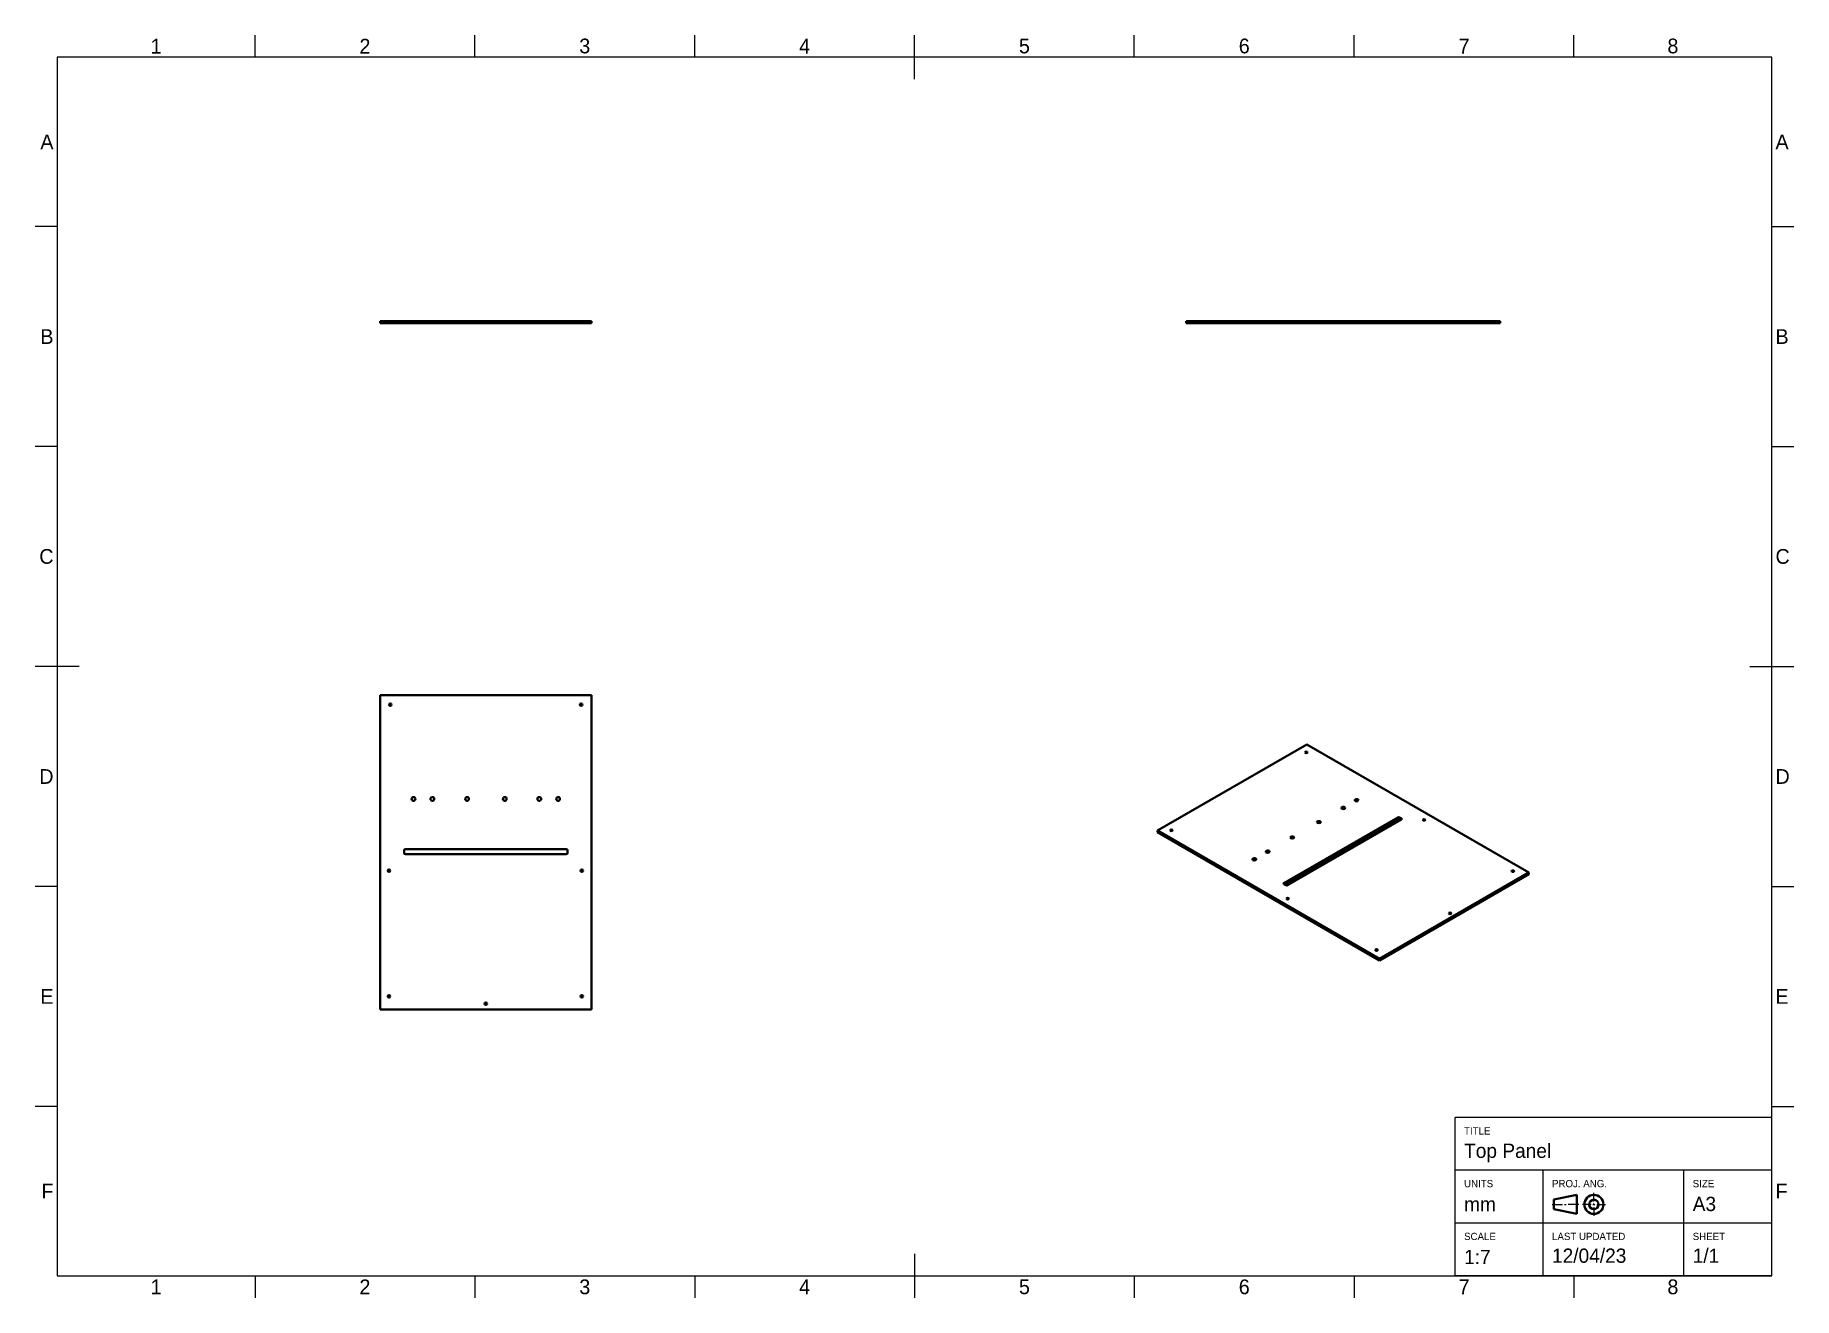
# Model space of a CAD drawing. Header units: millimetres. Extents: x 15 to 415, y 5 to 292.
import ezdxf

# ---------------------------------------------------------------- set-up
doc = ezdxf.new("R2010")
doc.units = ezdxf.units.MM
doc.layers.add('Border', color=7, linetype='Continuous')
doc.layers.add('Geometries', color=7, linetype='Continuous')
doc.styles.add('Shapr0', font='txt', dxfattribs={"height": 3.3495})
doc.styles.add('Shapr10', font='txt', dxfattribs={"height": 3.3495})
doc.styles.add('Shapr11', font='txt', dxfattribs={"height": 3.3495})
doc.styles.add('Shapr12', font='txt', dxfattribs={"height": 3.3495})
doc.styles.add('Shapr13', font='txt', dxfattribs={"height": 3.3495})
doc.styles.add('Shapr14', font='txt', dxfattribs={"height": 3.3495})
doc.styles.add('Shapr2', font='txt', dxfattribs={"height": 3.3495})
doc.styles.add('Shapr3', font='txt', dxfattribs={"height": 3.3495})
doc.styles.add('Shapr4', font='txt', dxfattribs={"height": 3.3495})
doc.styles.add('Shapr5', font='txt', dxfattribs={"height": 3.3495})
doc.styles.add('Shapr6', font='txt', dxfattribs={"height": 3.3495})
doc.styles.add('Shapr7', font='txt', dxfattribs={"height": 3.3495})
doc.styles.add('Shapr8', font='txt', dxfattribs={"height": 3.3495})
doc.styles.add('Shapr9', font='txt', dxfattribs={"height": 3.3495})

# ---------------------------------------------------------------- blocks, each defined once
blk = doc.blocks.new('*U2')
at = {"layer": 'Border', "linetype": 'Continuous', "lineweight": 15}
for p, q in [((410, 46), (338, 46)), ((338, 10), (338, 46)), ((410, 10), (410, 46)), ((410, 34), (338, 34)), ((358, 10), (358, 34)), ((390, 10), (390, 34)), ((369.53, 26.88), (369.53, 28.83)), ((360, 26.23), (362.38, 26.23)), ((362.82, 26.23), (363.25, 26.23)), ((366.07, 26.23), (363.68, 26.23)), ((368.88, 26.23), (366.93, 26.23)), ((369.32, 26.23), (369.75, 26.23)), ((369.53, 26.02), (369.53, 26.45)), ((369.53, 25.58), (369.53, 23.63)), ((370.18, 26.23), (372.13, 26.23)), ((410, 22), (338, 22)), ((410, 10), (338, 10))]:
    blk.add_line(p, q, dxfattribs=at)
at = {"layer": 'Border', "linetype": 'Continuous', "lineweight": 40}
for p, q in [((360.43, 27.32), (365.63, 28.4)), ((365.63, 28.4), (365.63, 24.07)), ((360.43, 27.32), (360.43, 25.15)), ((360.43, 25.15), (365.63, 24.07))]:
    blk.add_line(p, q, dxfattribs=at)
for radius in [2.17, 1.08]:
    blk.add_circle((369.53, 26.23), radius, dxfattribs=at)

msp = doc.modelspace()

# ---------------------------------------------------------------- linework, layer by layer
at = {"layer": 'Border', "linetype": 'Continuous', "lineweight": 15}
for p, q in [((65, 287), (65, 292)), ((115, 287), (115, 292)), ((165, 287), (165, 292)), ((215, 282), (215, 292)), ((265, 287), (265, 292)), ((315, 287), (315, 292)), ((365, 287), (365, 292)), ((410, 287), (20, 287)), ((20, 287), (20, 10)), ((410, 10), (410, 287)), ((20, 248.5), (15, 248.5)), ((410, 248.5), (415, 248.5)), ((20, 198.5), (15, 198.5)), ((410, 198.5), (415, 198.5)), ((25, 148.5), (15, 148.5)), ((405, 148.5), (415, 148.5)), ((20, 98.5), (15, 98.5)), ((410, 98.5), (415, 98.5)), ((20, 48.5), (15, 48.5)), ((410, 48.5), (415, 48.5)), ((215, 15), (215, 5)), ((20, 10), (410, 10)), ((65, 10), (65, 5)), ((115, 10), (115, 5)), ((165, 10), (165, 5)), ((265, 10), (265, 5)), ((315, 10), (315, 5)), ((365, 10), (365, 5))]:
    msp.add_line(p, q, dxfattribs=at)
at = {"layer": 'Geometries', "linetype": 'Continuous', "lineweight": 40}
for p, q in [((93.5, 226.96), (93.5, 226.54)), ((93.5, 226.96), (141.5, 226.96)), ((93.5, 226.54), (141.5, 226.54)), ((141.5, 226.54), (141.5, 226.96)), ((276.79, 226.96), (276.79, 226.54)), ((276.79, 226.96), (348.21, 226.96)), ((348.21, 226.54), (276.79, 226.54)), ((348.21, 226.96), (348.21, 226.54)), ((141.5, 141.96), (93.5, 141.96)), ((93.5, 141.96), (93.5, 70.54)), ((141.5, 70.54), (141.5, 141.96)), ((304.22, 130.8), (270.28, 111.21)), ((354.72, 101.64), (304.22, 130.8)), ((324.91, 114.2), (299.03, 99.26)), ((299.14, 98.97), (324.91, 113.85)), ((325.64, 113.66), (299.86, 98.78)), ((324.91, 114.2), (324.91, 113.85)), ((325.32, 113.85), (325.32, 114.2)), ((325.32, 114.2), (325.74, 113.95)), ((325.32, 113.85), (325.64, 113.66)), ((325.74, 113.72), (325.64, 113.66)), ((325.74, 113.72), (325.74, 113.95)), ((270.28, 111.21), (320.78, 82.05)), ((270.28, 111.21), (270.28, 110.86)), ((320.78, 81.7), (270.28, 110.86)), ((98.91, 106.71), (98.91, 106.11)), ((135.8, 106.99), (99.2, 106.99)), ((135.8, 105.82), (99.2, 105.82)), ((136.09, 106.71), (136.09, 106.11)), ((320.78, 82.05), (354.72, 101.64)), ((320.78, 81.7), (354.72, 101.29)), ((354.72, 101.29), (354.72, 101.64)), ((299.03, 99.02), (299.03, 99.26)), ((299.03, 99.02), (299.14, 98.97)), ((299.14, 98.97), (299.46, 98.78)), ((320.78, 82.05), (320.78, 81.7)), ((93.5, 70.54), (141.5, 70.54))]:
    msp.add_line(p, q, dxfattribs=at)
for centre, radius in [((95.78, 139.81), 0.286), ((139.18, 139.82), 0.286), ((101.06, 118.39), 0.429), ((105.34, 118.39), 0.429), ((113.24, 118.39), 0.429), ((121.81, 118.39), 0.429), ((129.66, 118.39), 0.429), ((133.94, 118.39), 0.429), ((95.48, 102.1), 0.286), ((139.34, 102.1), 0.286), ((95.48, 73.52), 0.286), ((117.5, 71.86), 0.286), ((139.34, 73.52), 0.286)]:
    msp.add_circle(centre, radius, dxfattribs=at)
for centre, start, end in [((99.2, 106.71), 90, 180), ((99.2, 106.11), 180, 270), ((135.8, 106.71), 0, 90), ((135.8, 106.11), 270, 0)]:
    msp.add_arc(centre, 0.286, start, end, dxfattribs=at)
for centre in [(304.1, 128.98), (330.88, 113.64), (273.41, 111.26), (351.08, 101.98), (299.87, 95.74), (336.82, 92.38), (320.07, 84.07)]:
    msp.add_ellipse(centre, major_axis=(-0.286, 0), ratio=0.57735, dxfattribs=at)
for centre, major_axis, start_param, end_param in [((312.51, 116.35), (0.429, 0), 6.283185, 10.210176), ((312.51, 116), (-0.429, 0), 3.926991, 5.497787), ((312.51, 116.35), (0.429, 0), 3.926991, 5.497787), ((312.51, 116.35), (0.429, 0), 5.497787, 6.283185), ((315.54, 118.1), (0.429, 0), 0, 3.926991), ((315.54, 117.75), (-0.429, 0), 3.926991, 5.497787), ((315.54, 118.1), (0.429, 0), 3.926991, 5.497787), ((315.54, 118.1), (0.429, 0), 5.497787, 6.283185), ((306.96, 113.14), (-0.429, 0), 2.356194, 6.283185), ((306.96, 113.14), (-0.429, 0), 0, 0.785398), ((306.96, 112.79), (-0.429, 0), 3.926991, 5.497787), ((306.96, 113.14), (-0.429, 0), 0.785398, 2.356194), ((325.12, 114.08), (-0.286, 0), 3.926991, 5.497787), ((325.12, 113.73), (0.286, 0), 0.785398, 2.356194), ((325.54, 113.84), (0.286, 0), 5.497787, 7.068583), ((300.9, 109.64), (-0.429, 0), 2.356194, 6.283185), ((300.9, 109.64), (-0.429, 0), 0, 0.785398), ((300.9, 109.29), (-0.429, 0), 3.926991, 5.497787), ((300.9, 109.64), (-0.429, 0), 0.785398, 2.356194), ((292.29, 104.67), (0.429, 0), 6.283185, 10.210176), ((292.29, 104.32), (-0.429, 0), 3.926991, 5.497787), ((292.29, 104.67), (0.429, 0), 3.926991, 5.497787), ((292.29, 104.67), (0.429, 0), 5.497787, 6.283185), ((295.32, 106.42), (0.429, 0), 6.283185, 10.210176), ((295.32, 106.07), (-0.429, 0), 3.926991, 5.497787), ((295.32, 106.42), (0.429, 0), 3.926991, 5.497787), ((295.32, 106.42), (0.429, 0), 5.497787, 6.283185), ((299.24, 99.14), (-0.286, 0), 5.497787, 7.068583), ((299.66, 98.9), (0.286, 0), 3.926991, 5.497787)]:
    msp.add_ellipse(centre, major_axis=major_axis, ratio=0.57735, start_param=start_param, end_param=end_param, dxfattribs=at)

# ---------------------------------------------------------------- block references
msp.add_blockref('*U2', (0, 0))

# ---------------------------------------------------------------- texts
at = {"layer": 'Border', "linetype": 'Continuous', "lineweight": 15, "char_height": 3.35, "width": 3.3495, "style": 'Shapr0'}
for s, insert, attachment_point in [('1', (42.5, 287.83), 8), ('2', (90, 287.83), 8), ('3', (140, 287.83), 8), ('4', (190, 287.83), 8), ('5', (240, 287.83), 8), ('6', (290, 287.83), 8), ('7', (340, 287.83), 8), ('8', (387.5, 287.83), 8), ('A', (19.17, 267.75), 6), ('A', (410.83, 267.75), 4), ('B', (19.17, 223.5), 6), ('B', (410.83, 223.5), 4), ('C', (19.17, 173.5), 6), ('C', (410.83, 173.5), 4), ('D', (19.17, 123.5), 6), ('D', (410.83, 123.5), 4), ('E', (19.17, 73.5), 6), ('E', (410.83, 73.5), 4), ('F', (19.17, 29.25), 6), ('F', (410.83, 29.25), 4), ('1', (42.5, 9.17), 2), ('2', (90, 9.17), 2), ('3', (140, 9.17), 2), ('4', (190, 9.17), 2), ('5', (240, 9.17), 2), ('6', (290, 9.17), 2), ('7', (340, 9.17), 2), ('8', (387.5, 9.17), 2)]:
    msp.add_mtext(s, dxfattribs=dict(at, insert=insert, attachment_point=attachment_point))
at = {"layer": 'Border', "linetype": 'Continuous', "lineweight": 15, "attachment_point": 1}
for s, insert, char_height, style in [('TITLE', (340, 43.75), 1.65, 'Shapr2'), ('Top Panel', (340, 40.05), 3.25, 'Shapr3'), ('UNITS', (340, 31.78), 1.65, 'Shapr4'), ('PROJ. ANG.', (360, 31.78), 1.65, 'Shapr7'), ('A3', (392, 27.96), 3.25, 'Shapr9'), ('SIZE', (392, 31.78), 1.65, 'Shapr8'), ('mm', (340, 27.9), 3.25, 'Shapr5'), ('SCALE', (340, 19.78), 1.65, 'Shapr6'), ('LAST UPDATED', (360, 19.78), 1.65, 'Shapr11'), ('12/04/23', (360, 16.2), 3.25, 'Shapr12'), ('SHEET', (392, 19.78), 1.65, 'Shapr13'), ('1/1', (392, 16.2), 3.25, 'Shapr14'), ('1:7', (340, 15.9), 3.25, 'Shapr10')]:
    msp.add_mtext(s, dxfattribs=dict(at, insert=insert, char_height=char_height, style=style))

doc.saveas('drawing.dxf')
